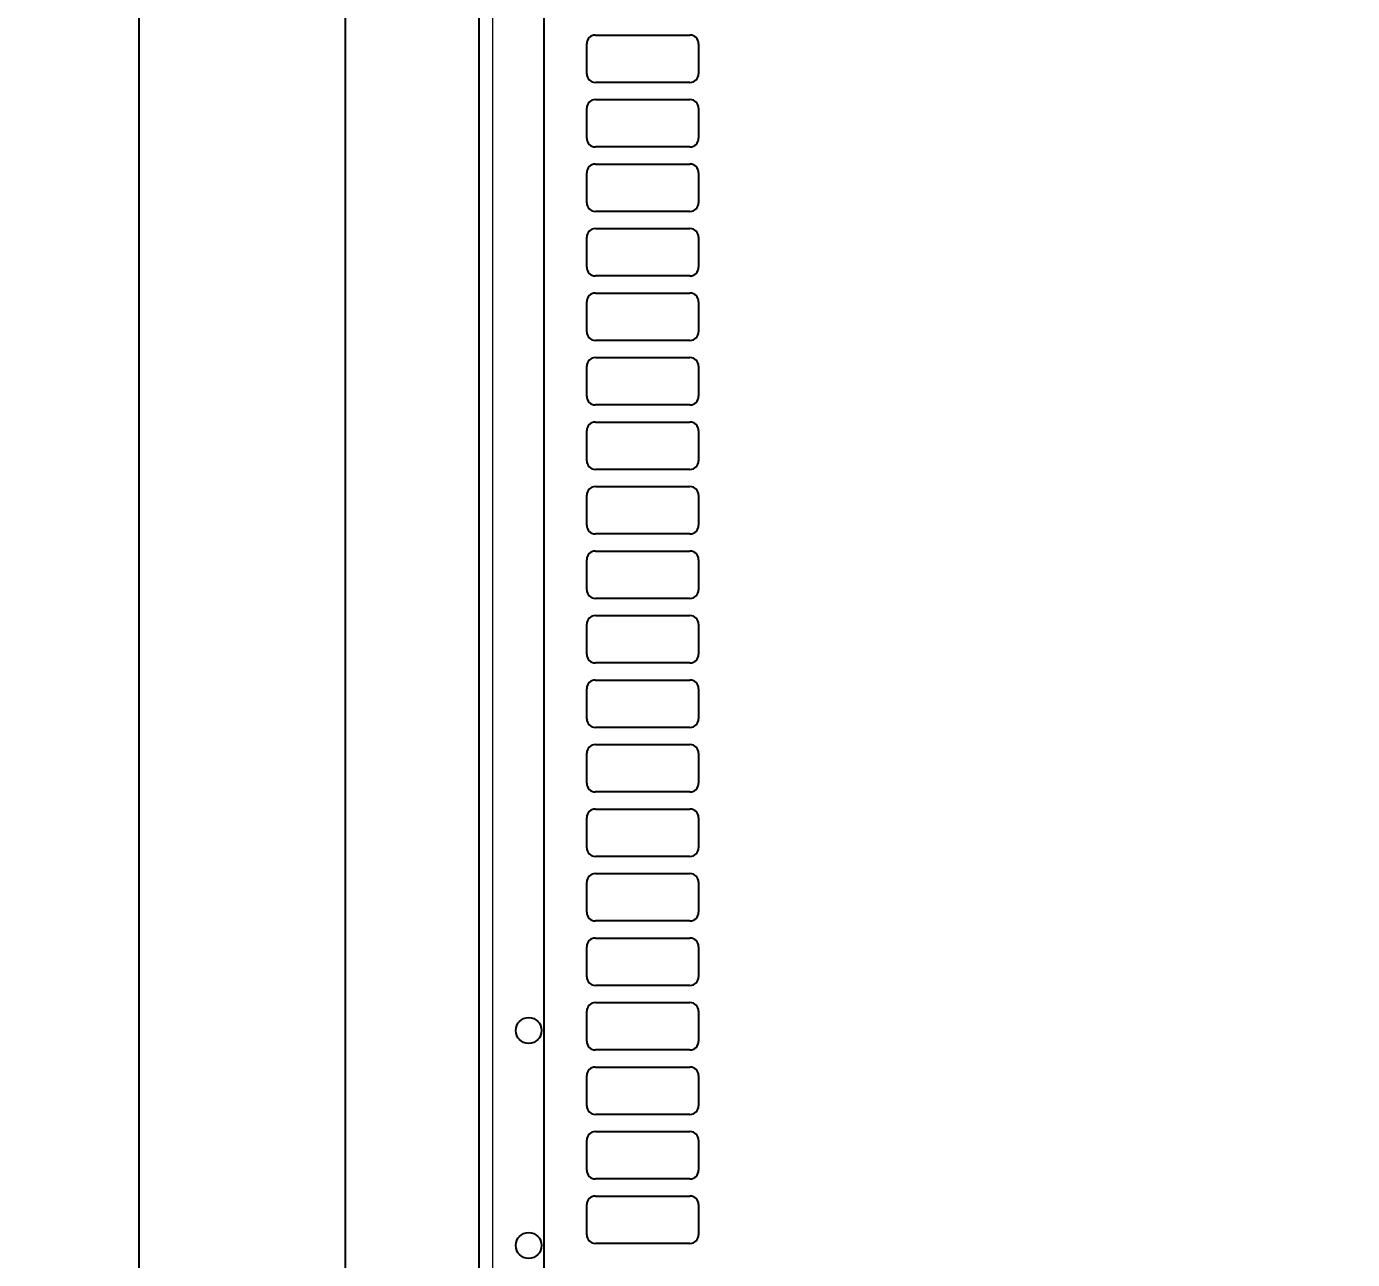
# Model space of a CAD drawing. Header units: millimetres. Extents: x -1019 to 1271, y -273 to 1986.
# Drawn here: x -1018.5 to -710.3, y 21.5 to 308.2 of the extents above; entities that cross this region are included whole.
import ezdxf

# ---------------------------------------------------------------- set-up
doc = ezdxf.new("R2010")
doc.units = ezdxf.units.MM
doc.layers.add('FORMAT', color=7, linetype='Continuous')
doc.styles.add('SLDTEXTSTYLE0', font='TXT', dxfattribs={"width": 0.75})
doc.dimstyles.new('SLDDIMSTYLE0', dxfattribs={"dimtxt": 20, "dimasz": 10, "dimexe": 0, "dimexo": 0.0625, "dimgap": 5, "dimtad": 2, "dimdec": 1, "dimrnd": 1e-09, "dimzin": 12, "dimdsep": 46, "dimtxsty": 'SLDTEXTSTYLE0', "dimsah": 1, "dimcen": 0.09, "dimadec": 0, "dimazin": 3, "dimtfac": 1, "dimtofl": 0, "dimtmove": 0, "dimatfit": 3, "dimfxl": 0, "dimfrac": 2, "dimtolj": 1, "dimtzin": 12, "dimarcsym": 0})

# ---------------------------------------------------------------- blocks, each defined once
blk = doc.blocks.new('_D')
at = {"layer": 'FORMAT'}
for p, q in [((-884.8, 1816.26), (-993.44, 1816.26)), ((-992.44, 1816.26), (-992.44, -66.76)), ((-884.8, -66.76), (-993.44, -66.76))]:
    blk.add_line(p, q, dxfattribs=at)
for points in [[(-992.44, 1816.26), (-993.98, 1806.26), (-990.9, 1806.26)], [(-992.44, -66.76), (-990.9, -56.76), (-993.98, -56.76)]]:
    blk.add_solid(points, dxfattribs=at)
at = {"layer": 'FORMAT', "insert": (-1018.22, 845.19), "char_height": 20, "attachment_point": 1, "rotation": 90, "style": 'SLDTEXTSTYLE0'}
blk.add_mtext('1883', dxfattribs=at)
blk = doc.blocks.new('_D_4')
at = {"layer": 'FORMAT'}
for p, q in [((-898.29, 874.74), (-898.29, -124.75)), ((-42.29, 874.74), (-42.29, -124.75)), ((-898.29, -123.75), (-42.29, -123.75))]:
    blk.add_line(p, q, dxfattribs=at)
for points in [[(-898.29, -123.75), (-888.29, -125.29), (-888.29, -122.21)], [(-42.29, -123.75), (-52.29, -122.21), (-52.29, -125.29)]]:
    blk.add_solid(points, dxfattribs=at)
at = {"layer": 'FORMAT', "insert": (-492.46, -97.97), "char_height": 20, "attachment_point": 1, "style": 'SLDTEXTSTYLE0'}
blk.add_mtext('856', dxfattribs=at)
blk = doc.blocks.new('_D_5')
at = {"layer": 'FORMAT'}
for p, q in [((-898.3, 1799.75), (-945.44, 1799.75)), ((-944.44, 1799.75), (-944.44, -50.25)), ((-898.3, -50.25), (-945.44, -50.25))]:
    blk.add_line(p, q, dxfattribs=at)
for points in [[(-944.44, 1799.75), (-945.98, 1789.75), (-942.9, 1789.75)], [(-944.44, -50.25), (-942.9, -40.25), (-945.98, -40.25)]]:
    blk.add_solid(points, dxfattribs=at)
at = {"layer": 'FORMAT', "insert": (-970.22, 845.19), "char_height": 20, "attachment_point": 1, "rotation": 90, "style": 'SLDTEXTSTYLE0'}
blk.add_mtext('1850', dxfattribs=at)

msp = doc.modelspace()

# ---------------------------------------------------------------- linework, layer by layer
at = {"color": 7, "linetype": 'Continuous', "lineweight": 25}
for p, q in [((-913.29, -66.75), (-913.29, 1816.25)), ((-886.29, 306.25), (-864.29, 306.25)), ((-888.29, 297.25), (-888.29, 304.25)), ((-862.29, 304.25), (-862.29, 297.25)), ((-864.29, 295.25), (-886.29, 295.25)), ((-886.29, 291.25), (-864.29, 291.25)), ((-888.29, 282.25), (-888.29, 289.25)), ((-862.29, 289.25), (-862.29, 282.25)), ((-864.29, 280.25), (-886.29, 280.25)), ((-886.29, 276.25), (-864.29, 276.25)), ((-888.29, 267.25), (-888.29, 274.25)), ((-862.29, 274.25), (-862.29, 267.25)), ((-864.29, 265.25), (-886.29, 265.25)), ((-888.29, 252.25), (-888.29, 259.25)), ((-886.29, 261.25), (-864.29, 261.25)), ((-862.29, 259.25), (-862.29, 252.25)), ((-864.29, 250.25), (-886.29, 250.25)), ((-888.29, 237.25), (-888.29, 244.25)), ((-886.29, 246.25), (-864.29, 246.25)), ((-862.29, 244.25), (-862.29, 237.25)), ((-864.29, 235.25), (-886.29, 235.25)), ((-886.29, 231.25), (-864.29, 231.25)), ((-888.29, 222.25), (-888.29, 229.25)), ((-862.29, 229.25), (-862.29, 222.25)), ((-864.29, 220.25), (-886.29, 220.25)), ((-886.29, 216.25), (-864.29, 216.25)), ((-888.29, 207.25), (-888.29, 214.25)), ((-862.29, 214.25), (-862.29, 207.25)), ((-864.29, 205.25), (-886.29, 205.25)), ((-886.29, 201.25), (-864.29, 201.25)), ((-888.29, 192.25), (-888.29, 199.25)), ((-862.29, 199.25), (-862.29, 192.25)), ((-864.29, 190.25), (-886.29, 190.25)), ((-886.29, 186.25), (-864.29, 186.25)), ((-888.29, 177.25), (-888.29, 184.25)), ((-862.29, 184.25), (-862.29, 177.25)), ((-864.29, 175.25), (-886.29, 175.25)), ((-886.29, 171.25), (-864.29, 171.25)), ((-888.29, 162.25), (-888.29, 169.25)), ((-862.29, 169.25), (-862.29, 162.25)), ((-864.29, 160.25), (-886.29, 160.25)), ((-888.29, 147.25), (-888.29, 154.25)), ((-886.29, 156.25), (-864.29, 156.25)), ((-862.29, 154.25), (-862.29, 147.25)), ((-864.29, 145.25), (-886.29, 145.25)), ((-888.29, 132.25), (-888.29, 139.25)), ((-886.29, 141.25), (-864.29, 141.25)), ((-862.29, 139.25), (-862.29, 132.25)), ((-864.29, 130.25), (-886.29, 130.25)), ((-888.29, 117.25), (-888.29, 124.25)), ((-886.29, 126.25), (-864.29, 126.25)), ((-862.29, 124.25), (-862.29, 117.25)), ((-864.29, 115.25), (-886.29, 115.25)), ((-886.29, 111.25), (-864.29, 111.25)), ((-888.29, 102.25), (-888.29, 109.25)), ((-862.29, 109.25), (-862.29, 102.25)), ((-864.29, 100.25), (-886.29, 100.25)), ((-886.29, 96.25), (-864.29, 96.25)), ((-888.29, 87.25), (-888.29, 94.25)), ((-862.29, 94.25), (-862.29, 87.25)), ((-864.29, 85.25), (-886.29, 85.25)), ((-886.29, 81.25), (-864.29, 81.25)), ((-888.29, 72.25), (-888.29, 79.25)), ((-862.29, 79.25), (-862.29, 72.25)), ((-864.29, 70.25), (-886.29, 70.25)), ((-886.29, 66.25), (-864.29, 66.25)), ((-888.29, 57.25), (-888.29, 64.25)), ((-862.29, 64.25), (-862.29, 57.25)), ((-864.29, 55.25), (-886.29, 55.25)), ((-886.29, 51.25), (-864.29, 51.25)), ((-888.29, 42.25), (-888.29, 49.25)), ((-862.29, 49.25), (-862.29, 42.25)), ((-864.29, 40.25), (-886.29, 40.25)), ((-888.29, 27.25), (-888.29, 34.25)), ((-886.29, 36.25), (-864.29, 36.25)), ((-862.29, 34.25), (-862.29, 27.25)), ((-864.29, 25.25), (-886.29, 25.25))]:
    msp.add_line(p, q, dxfattribs=at)
at = {"color": 8, "linetype": 'Continuous', "lineweight": 18}
msp.add_line((-910.19, 1816.25), (-910.19, -66.75), dxfattribs=at)
at = {"color": 7, "linetype": 'Continuous', "lineweight": 25}
for centre in [(-901.79, 74.75), (-901.79, 24.75)]:
    msp.add_circle(centre, 3, dxfattribs=at)
for centre, start, end in [((-886.29, 304.25), 90, 180), ((-864.29, 304.25), 0, 90), ((-886.29, 297.25), 180, 270), ((-864.29, 297.25), 270, 0), ((-886.29, 289.25), 90, 180), ((-864.29, 289.25), 0, 90), ((-886.29, 282.25), 180, 270), ((-864.29, 282.25), 270, 0), ((-886.29, 274.25), 90, 180), ((-864.29, 274.25), 0, 90), ((-886.29, 267.25), 180, 270), ((-864.29, 267.25), 270, 0), ((-886.29, 259.25), 90, 180), ((-864.29, 259.25), 0, 90), ((-886.29, 252.25), 180, 270), ((-864.29, 252.25), 270, 0), ((-886.29, 244.25), 90, 180), ((-864.29, 244.25), 0, 90), ((-886.29, 237.25), 180, 270), ((-864.29, 237.25), 270, 0), ((-886.29, 229.25), 90, 180), ((-864.29, 229.25), 0, 90), ((-886.29, 222.25), 180, 270), ((-864.29, 222.25), 270, 0), ((-886.29, 214.25), 90, 180), ((-864.29, 214.25), 0, 90), ((-886.29, 207.25), 180, 270), ((-864.29, 207.25), 270, 0), ((-886.29, 199.25), 90, 180), ((-864.29, 199.25), 0, 90), ((-886.29, 192.25), 180, 270), ((-864.29, 192.25), 270, 0), ((-886.29, 184.25), 90, 180), ((-864.29, 184.25), 0, 90), ((-886.29, 177.25), 180, 270), ((-864.29, 177.25), 270, 0), ((-886.29, 169.25), 90, 180), ((-864.29, 169.25), 0, 90), ((-886.29, 162.25), 180, 270), ((-864.29, 162.25), 270, 0), ((-886.29, 154.25), 90, 180), ((-864.29, 154.25), 0, 90), ((-886.29, 147.25), 180, 270), ((-864.29, 147.25), 270, 0), ((-886.29, 139.25), 90, 180), ((-864.29, 139.25), 0, 90), ((-886.29, 132.25), 180, 270), ((-864.29, 132.25), 270, 0), ((-886.29, 124.25), 90, 180), ((-864.29, 124.25), 0, 90), ((-886.29, 117.25), 180, 270), ((-864.29, 117.25), 270, 0), ((-886.29, 109.25), 90, 180), ((-864.29, 109.25), 0, 90), ((-886.29, 102.25), 180, 270), ((-864.29, 102.25), 270, 0), ((-886.29, 94.25), 90, 180), ((-864.29, 94.25), 0, 90), ((-886.29, 87.25), 180, 270), ((-864.29, 87.25), 270, 0), ((-886.29, 79.25), 90, 180), ((-864.29, 79.25), 0, 90), ((-886.29, 72.25), 180, 270), ((-864.29, 72.25), 270, 0), ((-886.29, 64.25), 90, 180), ((-864.29, 64.25), 0, 90), ((-886.29, 57.25), 180, 270), ((-864.29, 57.25), 270, 0), ((-886.29, 49.25), 90, 180), ((-864.29, 49.25), 0, 90), ((-886.29, 42.25), 180, 270), ((-864.29, 42.25), 270, 0), ((-886.29, 34.25), 90, 180), ((-864.29, 34.25), 0, 90), ((-886.29, 27.25), 180, 270), ((-864.29, 27.25), 270, 0)]:
    msp.add_arc(centre, 2, start, end, dxfattribs=at)

# ---------------------------------------------------------------- dimensions: what is measured, and where the dimension line sits
at = {"layer": 'FORMAT'}
for base, p1, p2, angle, picture, middle in [((-992.44, -66.76), (-884.79, 1816.26), (-884.79, -66.76), 90, '_D', (-992.44, 874.75)), ((-944.44, -50.25), (-898.29, 1799.75), (-898.29, -50.25), 90, '_D_5', (-944.44, 874.75)), ((-42.29, -123.75), (-898.29, 874.75), (-42.29, 874.75), 0, '_D_4', (-470.29, -123.75))]:
    dim = msp.add_linear_dim(base=base, p1=p1, p2=p2, angle=angle, dimstyle='SLDDIMSTYLE0', dxfattribs=at)
    dim.commit()
    dim.dimension.update_dxf_attribs({"geometry": picture, "text_midpoint": middle, "dimtype": 160})

doc.saveas('drawing.dxf')
